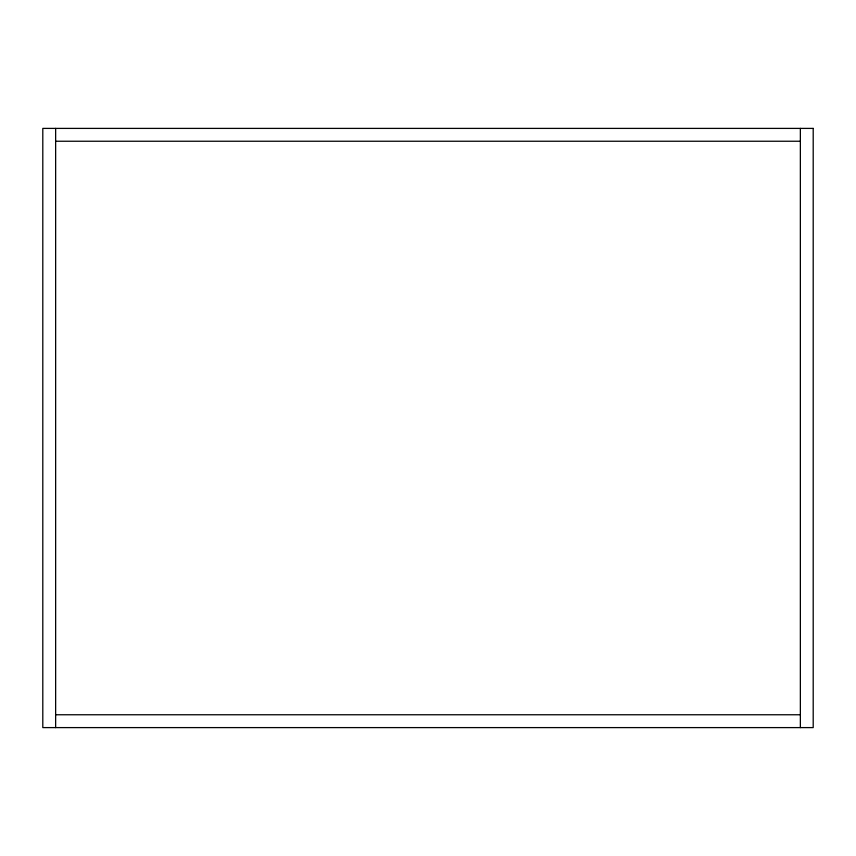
<?xml version="1.0" encoding="UTF-8"?>
<svg xmlns="http://www.w3.org/2000/svg" width="856" height="856" viewBox="0 0 856 856"><rect width="100%" height="100%" fill="white"/><g stroke="black" fill="none" stroke-linecap="round" stroke-linejoin="round"><path stroke-width="1.28" d="M55.64 141.24L800.36 141.24M55.64 714.76L800.36 714.76M800.36 128.4L800.36 727.6M55.64 128.4L55.64 727.6M813.2 128.4L42.8 128.4L42.8 727.6L813.2 727.6L813.2 128.4"/></g></svg>
